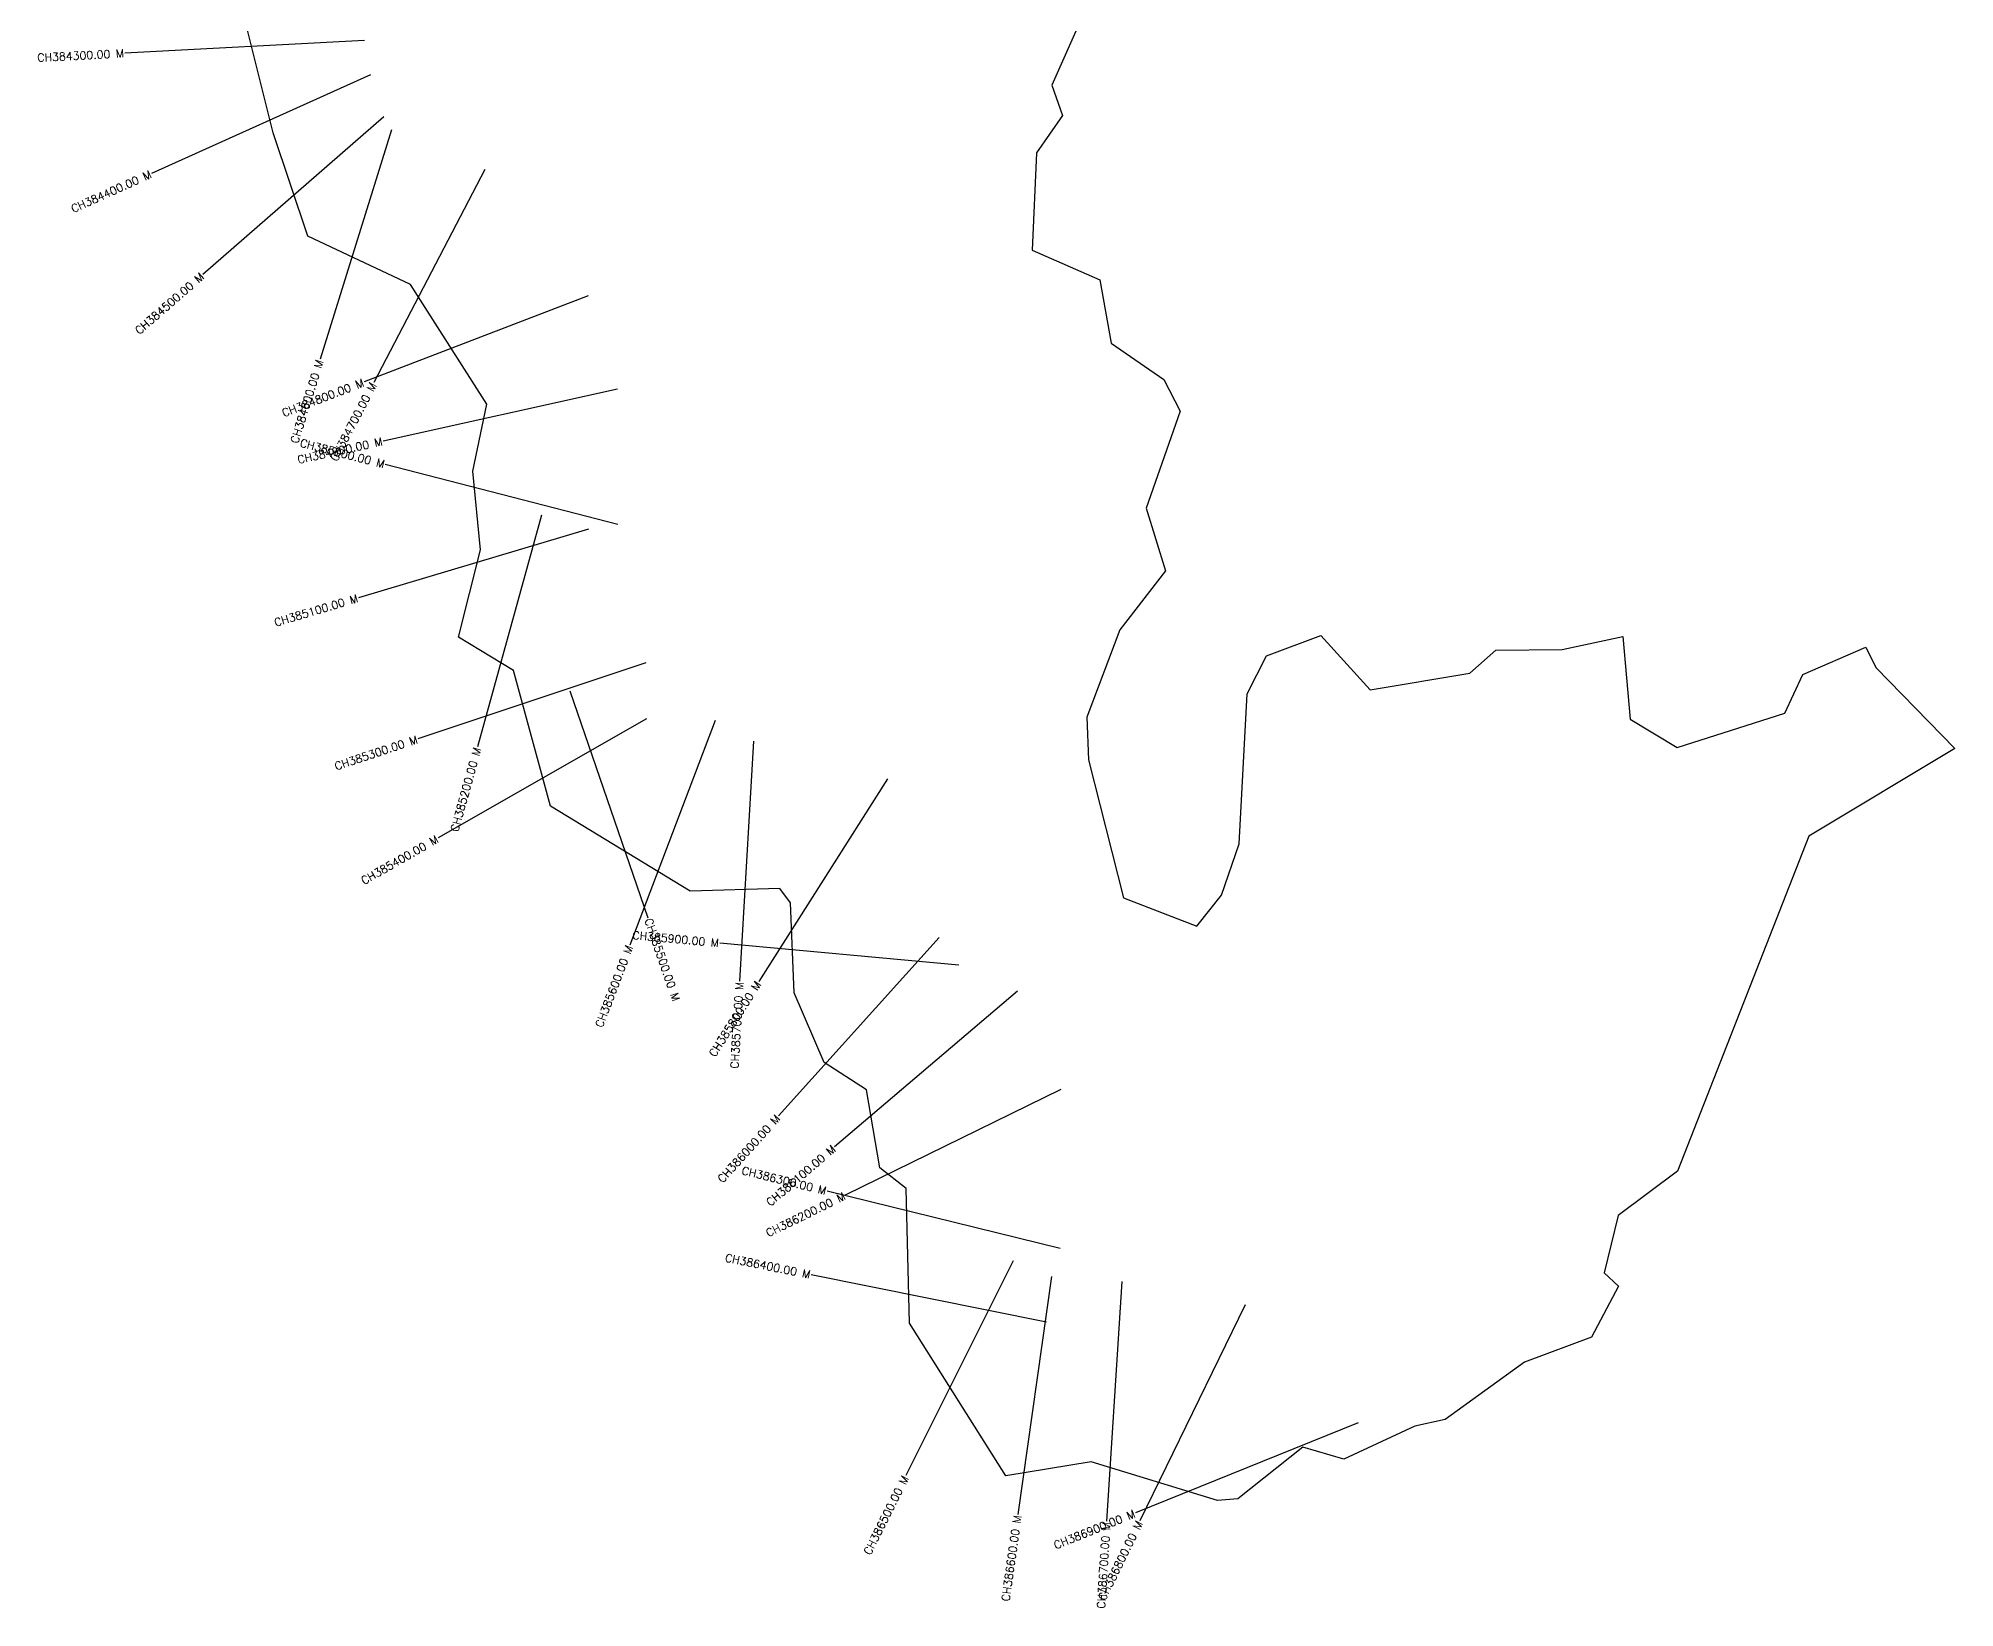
# Model space of a CAD drawing. Header units: metres. Extents: x 299731 to 302559, y 1953146 to 1957161.
# Drawn here: x 300165 to 302559, y 1953146 to 1955106 of the extents above; entities that cross this region are included whole.
import ezdxf
from ezdxf.enums import TextEntityAlignment as Align

# ---------------------------------------------------------------- set-up
doc = ezdxf.new("R2010")
doc.units = ezdxf.units.M
doc.header["$MEASUREMENT"] = 0
doc.layers.add('CS', color=134, linetype='Continuous')
doc.layers.add('CSMark', color=6, linetype='Continuous')
doc.styles.get("Standard").update_dxf_attribs({"font": 'simplex.shx'})

msp = doc.modelspace()

# ---------------------------------------------------------------- linework, layer by layer
at = {"color": 6, "flags": 128}
msp.add_lwpolyline([(301461.2, 1955114.7), (301431.4, 1955047.1), (301444.9, 1955009.2), (301412.2, 1954962.6), (301406.7, 1954841.2), (301491.2, 1954803.8), (301505.7, 1954724.9), (301571.4, 1954679.4), (301591.7, 1954640), (301549.4, 1954518.7), (301573.3, 1954440.4), (301516.2, 1954366.8), (301475.1, 1954257.9), (301477.2, 1954204.6), (301520.9, 1954032.1), (301612.6, 1953996.7), (301643.3, 1954035.5), (301665.6, 1954099.6), (301675.4, 1954286.8), (301699.7, 1954334.4), (301767.4, 1954359.9), (301829, 1954292.1), (301953.7, 1954312.8), (301986, 1954341.5), (302069.1, 1954342.2), (302145, 1954358.4), (302153.8, 1954255.4), (302212.5, 1954220), (302347.3, 1954263), (302369.7, 1954311.1), (302448.4, 1954345.1), (302460.7, 1954320), (302559.4, 1954218.7), (302377, 1954109), (302213.2, 1953691), (302139, 1953635.3), (302121.5, 1953563.8), (302139.2, 1953547.4), (302105.5, 1953483.7), (302022.1, 1953452.4), (301922.7, 1953380.6), (301885.1, 1953372.5), (301796.2, 1953331.3), (301745, 1953346), (301663.6, 1953281.4), (301638.5, 1953279.4), (301480.5, 1953327.7), (301374.1, 1953310.4), (301253.6, 1953500.8), (301249.4, 1953669.3), (301216.5, 1953695), (301199.7, 1953792.3), (301146.9, 1953826.7), (301109.5, 1953913.5), (301105, 1954025.8), (301091.5, 1954043.8), (300979.6, 1954040.3), (300805.1, 1954146.7), (300758.9, 1954316.2), (300690.3, 1954357.7), (300717.6, 1954466.9), (300708.1, 1954565), (300725.5, 1954648.6), (300630.3, 1954798.2), (300501.8, 1954858.5), (300458.6, 1954987.7), (300387.5, 1955272.8)], dxfattribs=at)
at = {"layer": 'CS'}
for p, q in [((300572.8, 1955103), (300273.2, 1955087.1)), ((300580.2, 1955059.9), (300306.6, 1954936.9)), ((300597, 1955007.6), (300370.7, 1954810.6)), ((300606.3, 1954991.3), (300517.2, 1954704.8)), ((300722.8, 1954941.8), (300584.3, 1954675.7)), ((300852.2, 1954784.2), (300572.2, 1954676.4)), ((300888.7, 1954667.5), (300595.8, 1954602.7)), ((300889, 1954498.6), (300598.5, 1954573.4)), ((300793.8, 1954509.9), (300713.9, 1954220.7)), ((300852.7, 1954492.4), (300565.1, 1954406.9)), ((300924.1, 1954325.7), (300639.5, 1954230.8)), ((300829.1, 1954290.6), (300926.8, 1954007)), ((300925, 1954255.8), (300664.5, 1954106.9)), ((301010.9, 1954253.6), (300904.2, 1953973.2)), ((301058.5, 1954227.7), (301041.1, 1953928.2)), ((301226, 1954180.9), (301065.2, 1953927.6)), ((301315.2, 1953947.9), (301016.5, 1953975.6)), ((301290.8, 1953982.7), (301089.9, 1953759.9)), ((301388.5, 1953915.5), (301160, 1953721.1)), ((301442.8, 1953793), (301173.4, 1953660.9)), ((301441.9, 1953594.1), (301150.6, 1953665.8)), ((301383.3, 1953579), (301249.2, 1953310.6)), ((301424.8, 1953502.2), (301130.7, 1953561.4)), ((301430.8, 1953559.1), (301388.8, 1953262.1)), ((301518.9, 1953553.1), (301499.8, 1953253.7)), ((301673, 1953523.8), (301541.4, 1953254.2)), ((301814.1, 1953376.4), (301535.9, 1953264.1))]:
    msp.add_line(p, q, dxfattribs=at)

# ---------------------------------------------------------------- texts
at = {"layer": 'CSMark'}
for s, rotation, p in [('CH384300.00 M', 3.0414, (300272.2, 1955087)), ('CH384400.00 M', 24.2065, (300305.7, 1954936.5)), ('CH384500.00 M', 41.0295, (300369.9, 1954810)), ('CH384600.00 M', 72.7284, (300516.9, 1954703.8)), ('CH384800.00 M', 21.0494, (300571.3, 1954676.1)), ('CH384700.00 M', 62.5023, (300583.9, 1954674.8)), ('CH384900.00 M', 12.4767, (300594.9, 1954602.5)), ('CH385000.00 M', 345.5477, (300597.5, 1954573.7)), ('CH385100.00 M', 16.566, (300564.2, 1954406.6)), ('CH385300.00 M', 18.4469, (300638.6, 1954230.4)), ('CH385200.00 M', 74.5623, (300713.7, 1954219.7)), ('CH385400.00 M', 29.759, (300663.7, 1954106.4)), ('CH385900.00 M', 354.703, (301015.5, 1953975.7)), ('CH385600.00 M', 69.1574, (300903.8, 1953972.3)), ('CH385800.00 M', 57.5879, (301064.6, 1953926.8)), ('CH385700.00 M', 86.6786, (301041.1, 1953927.2)), ('CH386000.00 M', 47.9534, (301089.2, 1953759.2)), ('CH386100.00 M', 40.3977, (301159.2, 1953720.4)), ('CH386300.00 M', 346.1727, (301149.6, 1953666.1)), ('CH386200.00 M', 26.1211, (301172.5, 1953660.5)), ('CH386400.00 M', 348.6152, (301129.7, 1953561.6)), ('CH386500.00 M', 63.4494, (301248.7, 1953309.7)), ('CH386600.00 M', 81.9419, (301388.6, 1953261.1)), ('CH386900.00 M', 21.9815, (301535, 1953263.7)), ('CH386700.00 M', 86.3428, (301499.7, 1953252.7)), ('CH386800.00 M', 63.9742, (301541, 1953253.3))]:
    msp.add_text(s, height=10, rotation=rotation, dxfattribs=at).set_placement(p, align=Align.MIDDLE_RIGHT)
msp.add_text('CH385500.00 M', height=10, rotation=289.0146, dxfattribs=at).set_placement((300927.1, 1954006.1), align=Align.MIDDLE_LEFT)

doc.saveas('drawing.dxf')
